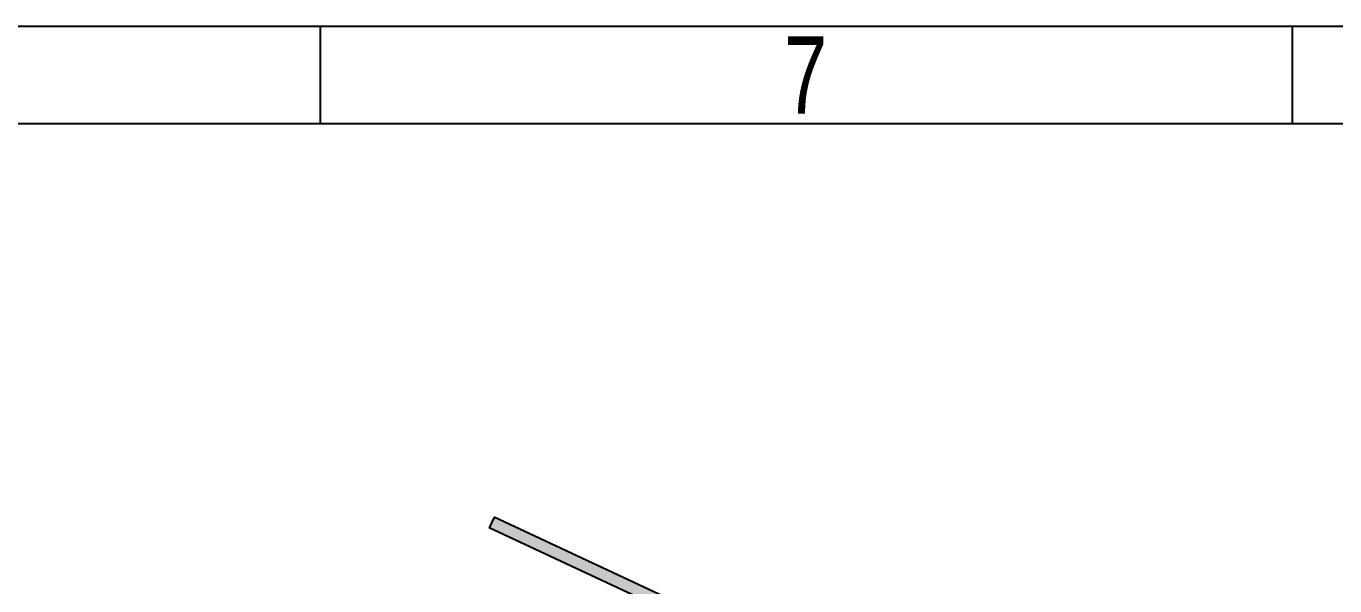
# Model space of a CAD drawing. Header units: millimetres. Extents: x -116399 to 112199, y -90759 to -31335.
# Drawn here: x -34282 to -30915, y -39726 to -38287 of the extents above; entities that cross this region are included whole.
import ezdxf

# ---------------------------------------------------------------- set-up
doc = ezdxf.new("R2010")
doc.units = ezdxf.units.MM
doc.styles.add('SLDTEXTSTYLE0', font='TXT', dxfattribs={"width": 0.75})

# ---------------------------------------------------------------- blocks, each defined once
blk = doc.blocks.new('1_50 TERRANOVA oriz A3')
at = {"color": 7, "linetype": 'Continuous'}
for p, q in [((0, 0), (20000, 0)), ((2500, -250), (2500, 0)), ((5000, -250), (5000, 0)), ((250, -250), (19750, -250))]:
    blk.add_line(p, q, dxfattribs=at)
at = {"color": 7, "linetype": 'Continuous', "insert": (3748, -26.4), "char_height": 198.4, "attachment_point": 2, "style": 'SLDTEXTSTYLE0'}
blk.add_mtext('7', dxfattribs=at)
blk = doc.blocks.new('pannello sezione')
h = blk.add_hatch(color=4)
h.dxf.hatch_style = 1
h.paths.add_polyline_path([(1192, 0), (-1192, 0), (-1192, -30), (1192, -30)])
at = {"color": 4, "linetype": 'Continuous', "lineweight": 25}
for p, q in [((1192, 0), (-1192, 0)), ((-1192, 0), (-1192, -30)), ((1192, -30), (-1192, -30)), ((1192, 0), (1192, -30))]:
    blk.add_line(p, q, dxfattribs=at)

msp = doc.modelspace()

# ---------------------------------------------------------------- block references
msp.add_blockref('1_50 TERRANOVA oriz A3', (-36024.311, -38287.427))
at = {"rotation": 334.9996608847015}
msp.add_blockref('pannello sezione', (-31997.618, -40053.551), dxfattribs=at)

doc.saveas('drawing.dxf')
